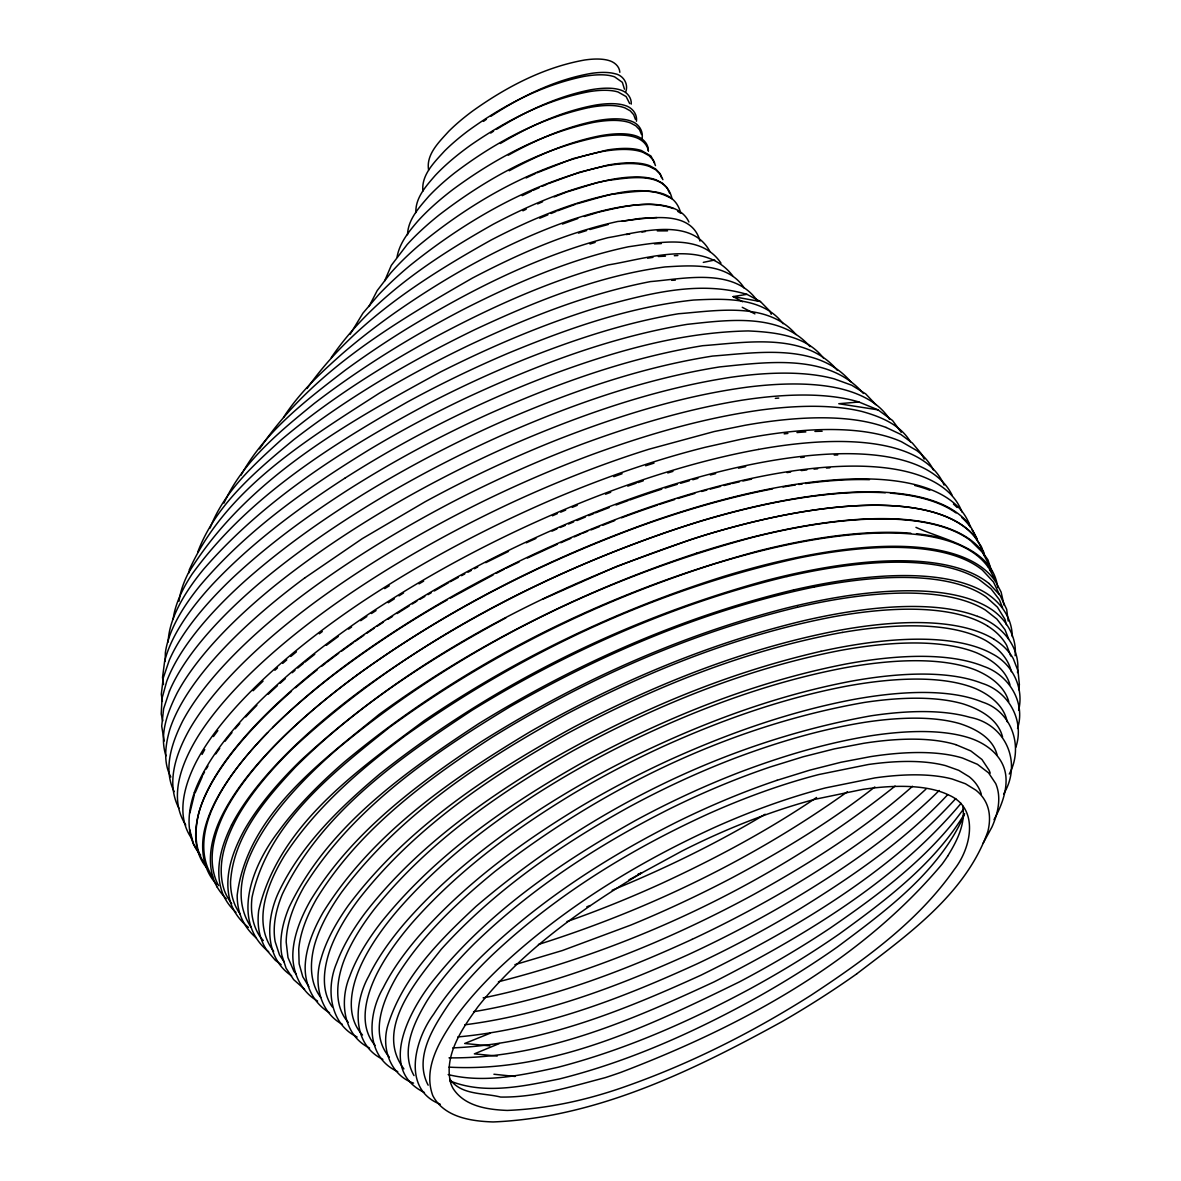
<?xml version="1.0" encoding="UTF-8"?>
<svg xmlns="http://www.w3.org/2000/svg" width="1181" height="1181" viewBox="0 0 1181 1181"><rect width="100%" height="100%" fill="white"/><g stroke="black" fill="none" stroke-linecap="round" stroke-linejoin="round"><path stroke-width="1.5" d="M407.548 234.724C407.932 219.445 419.314 207.266 428.777 196.312A156.999 53.839 -26.4 0 1 454.67 172.913C494.559 142.576 540.057 118.056 589.349 107.486M1015.143 655.676C1016.915 637.755 1007.098 620.556 992.763 610.282A415.343 142.443 -26.4 0 0 785.129 608.407C677.51 636.293 575.029 682.677 481.051 741.83C416.332 784.524 351.761 832.9 310.721 900.04A430.504 147.64 -26.4 0 0 292.814 955.488C292.844 973.572 301.554 991.996 317.615 1001.075M165.192 661.463L165.355 652.798A347.273 119.089 -26.4 0 1 200.475 585.112C247.449 529.738 307.636 487.502 369.122 449.769A390.04 133.763 -26.4 0 1 465.063 398.425C535.908 365.446 609.824 337.161 687.209 324.347C727.658 320.036 780.036 312.36 810.018 346.609M1017.505 672.594C1020.886 646.745 1000.986 624.35 977.602 616.364M1018.686 689.704L1019.38 684.64L1018.022 670.897L1013.313 658.703A397.259 136.228 -26.4 0 0 994.136 639.349M1015.749 747.47C1024.946 720.75 1008.707 691.608 982.134 683.341A373.905 128.227 -26.4 0 0 850.468 681.348C774.337 695.86 701.204 723.392 631.746 757.39A334.267 114.631 -26.4 0 0 540.027 809.413C490.381 841.876 443.082 878.856 404.123 923.852A410.973 140.938 -26.4 0 0 368.767 976.141C353.946 1002.507 351.244 1044.137 382.851 1059.372M1017.535 728.47C1025.905 702.4 1008.795 674.853 983.655 666.364A384.726 131.932 -26.4 0 0 845.965 664.002C752.474 682.205 663.264 718.506 579.886 764.018C506.088 805.87 434.667 855.561 381.183 922.287A415.992 142.665 -26.4 0 0 349.797 976.156C339.287 1000.986 343.066 1035.161 369.609 1048.078M397.096 256.941C399.503 243.109 408.67 231.786 417.572 221.408A172.101 59.02 -26.4 0 1 453.312 189.211C495.134 158.416 542.3 133.158 593.438 122.425A106.334 36.463 -26.4 0 1 630.521 122.957L635.88 125.865L639.556 129.733L641.534 134.531M1018.613 710.371C1024.148 688.139 1012.678 664.268 992.38 653.905A393.849 135.062 -26.4 0 0 821.002 651.322M625.709 91.97C628.838 83.925 623.184 75.126 614.858 73.709A86.361 29.614 -26.4 0 0 591.386 73.37C555.1 79.614 521.412 96.399 490.779 116.343M384.593 281.048L391.295 265.4L407.179 244.526A191.189 65.56 -26.4 0 1 439.111 215.001C486.705 178.375 541.223 148.171 600.642 136.612A112.549 38.604 -26.4 0 1 634.684 137.114C641.253 139.107 647.365 143.979 648.428 151.094M189.875 812.912L194.348 794.665M194.407 792.525C187.189 812.72 185.52 838.097 200.667 855.133M210.07 528.055C223.814 492.049 253.413 465.034 281.373 439.731C328.126 400.226 380.09 367.365 433.663 337.943C489.347 308.064 547.32 281.698 608.392 264.898C646.834 258.698 704.068 238.267 732.663 275.764M169.488 691.062L163.628 708.733L161.708 726.167L164.159 741.107M223.977 503.091C242.843 461.594 279.513 431.759 314.102 403.577C361.076 367.483 411.697 336.334 464.207 309.009C516.496 282.495 570.925 258.964 628.484 246.755C658.437 242.533 701.189 233.262 720.986 263.171M197.921 551.645C215.783 504.567 256.041 470.909 293.774 439.672C349.783 396.344 411.268 360.53 474.895 329.617C535.421 301.347 598.427 275.704 665.11 266.936C691.756 265.312 727.791 262.403 744.296 288.134M189.344 569.759C225.837 488.58 307.134 439.686 379.16 393.288A398.174 136.553 -26.4 0 1 469.566 344.985C527.464 317.748 587.488 293.715 650.539 281.58C684.773 278.746 734.479 267.142 757.656 301.273M231.565 825.106C221.054 846.29 213.746 871.504 223.061 894.46A437.354 149.987 -26.4 0 0 235.949 912.367M350.152 334.267L362.921 313.172L378.673 294.674A252.601 86.626 -26.4 0 1 409.955 265.548C467.13 219.607 533.015 181.697 605.203 166.019A127.518 43.727 -26.4 0 1 649.417 166.491L655.809 169.784L660.297 174.198L662.895 179.645M195.072 793.012L202.32 776.537M1009.268 774.042C1023.72 747.484 1012.235 711.567 982.489 702.105A361.504 123.975 -26.4 0 0 852.889 699.595C789.558 711.671 728.411 733.312 669.775 759.841A326.945 112.121 -26.4 0 0 579.192 807.435C520.363 843.086 464.177 884.539 418.591 936.43A405.659 139.122 -26.4 0 0 383.175 987.892C367.571 1014.464 364.885 1056.921 397.746 1071.639M368.989 306.514L377.197 290.6L390.409 273.342A217.776 74.683 -26.4 0 1 418.118 246.061C471.145 202.054 533.221 166.58 600.967 151.758A119.753 41.069 -26.4 0 1 643.099 152.379L649.151 155.7L653.27 160.129L655.47 165.606M964.419 814.654C939.19 871.977 886.104 910.492 837.418 946.941A360.958 123.784 -26.4 0 1 759.043 996.292C695.978 1031.412 629.473 1061.439 559.233 1078.991C523.774 1086.151 484.668 1095.008 449.843 1080.866M1003.643 793.972C1022.51 762.911 1005.813 724.115 969.867 717.31A347.864 119.296 -26.4 0 0 870.973 715.819C725.385 741.83 588.02 810.55 475.928 906.491C440.114 939.884 403.179 976.657 388.106 1024.532C380.799 1047.148 389.922 1074.931 413.557 1083.139M964.626 813.635C934.378 863.872 886.104 899.996 839.351 933.935A370.288 126.987 -26.4 0 1 751.027 988.29C689.645 1021.447 625.266 1049.82 557.609 1067.373C522.032 1075.182 484.299 1083.494 448.175 1074.577M983.212 843.072L991.907 827.113A297.937 102.171 -26.4 0 0 995.716 783.593L988.586 772.861L977.44 764.314L962.545 758.054A312.168 107.058 -26.4 0 0 870.471 756.652L841.049 762.247L809.812 770.145L777.098 780.287M202.054 754.393L204.726 749.581M241.042 475.22C265.194 431.257 306.337 400.079 345.398 370.081A389.996 133.748 -26.4 0 1 405.172 329.794C468.606 291.013 535.805 256.72 608.008 237.661C639.01 232.554 691.239 216.241 709.988 251.656M947.812 855.871C956.964 841.02 965.733 823.925 962.736 805.959M259.599 448.883C311.105 372.133 393.893 323.195 472.459 278.052C518.607 253.9 566.806 232.554 617.899 221.452C642.449 219.592 690.723 206.778 700.008 241.086M307.03 388.505C353.075 323.181 422.458 278.391 491.222 239.979C529.191 220.286 568.947 203.132 610.976 194.348C632.278 192.208 671.074 183.129 680.079 210.897M963.445 809.118C928.473 857.937 879.255 894.283 830.287 928.03A378.378 129.762 -26.4 0 1 739.262 981.957C649.092 1026.038 551.881 1072.732 449.046 1067.137M283.514 417.439C299.133 393.037 320.509 373.034 342.047 353.931A353.252 121.141 -26.4 0 1 394.882 312.803C449.149 274.878 507.579 242.267 570.172 220.242C596.065 211.724 622.83 204.475 650.273 204.224C664.578 204.756 682.219 207.502 688.922 222.028M331.256 357.607C371.306 299.044 432.394 258.609 493.274 224.228C529.088 205.346 566.688 188.99 606.458 180.619C626.771 178.213 664.918 170.034 671.827 197.921M961.054 803.331C894.962 881.956 804.541 935.455 714.195 981.839C630.964 1020.428 542.404 1058.944 449.016 1057.851M947.693 794.68C905.163 840.237 853.228 875.8 800.497 908.484A396.447 135.963 -26.4 0 1 696.834 963.962C621.014 998.535 541.489 1029.374 457.859 1036.933M955.769 798.563C885.47 875.756 793.632 929.506 700.82 975.255C622.431 1010.877 539.82 1044.299 452.751 1047.887M912.529 786.295C864.684 828.811 810.196 863.149 754.364 894.106A409.143 140.303 -26.4 0 1 652.37 943.545C598.811 966.147 543.6 985.308 486.616 997.222L483.162 997.827M925.948 789.115C884.79 827.084 838.377 858.853 790.399 887.507A405.541 139.078 -26.4 0 1 692.125 939.353M895.095 786.088C779.15 878.649 642.08 945.228 498.426 981.765M874.826 786.959C830.627 821.71 782.339 850.94 732.796 877.394A414.634 142.192 -26.4 0 1 630.551 925.181L562.392 950.528L514.886 964.67M856.683 973.897C907.495 934.939 965.674 894.194 987.892 831.394A284.149 97.447 -26.4 0 0 975.831 790.133L965.408 783.741L952.211 779.032A290.939 99.78 -26.4 0 0 874.973 777.895L825.46 787.919A284.149 97.447 -26.4 0 0 714.963 827.246C636.426 863.031 561.802 909.045 498.84 968.435A374.584 128.463 -26.4 0 0 455.777 1016.974C440.572 1039.369 422.518 1067.565 432.763 1095.569C444.012 1117.27 471.116 1121.241 493.156 1121.95C596.789 1117.698 693.026 1070.547 782.353 1021.447A374.598 128.463 -26.4 0 0 856.683 973.897M847.382 791.757C753.626 858.897 648.31 909.739 538.462 944.46M638.183 874.029L641.682 872.936C581.2 909.237 522.164 950.941 477.98 1006.699C462.347 1028.474 443.554 1054.913 450.714 1083.169A266.404 91.365 -26.4 0 0 453.179 1088.631C464.753 1106.449 487.709 1109.623 507.254 1110.435C548.368 1108.767 588.61 1099.718 627.259 1085.87C691.8 1063.003 753.242 1031.854 811.037 995.243C864.123 960.197 917.607 922.021 954.455 869.246C971.21 847.914 979.654 808.498 948.904 795.108A269.43 92.398 -26.4 0 0 862.912 789.351L815.17 799.257A265.445 91.04 -26.4 0 0 736.147 826.169A262.787 90.125 -26.4 0 0 681.954 851.058L628.897 879.919M483.457 121.392L486.365 119.311M304.89 577.863L362.257 538.654L425.204 501.718A420.864 144.333 -26.4 0 1 559.056 439.037C619.804 415.417 682.574 395.856 747.337 387.147A391.088 134.117 -26.4 0 1 839.794 388.534C859 393.17 878.59 401.909 889.514 419.211M357.503 674.661C449.858 607.772 552.723 555.838 660.415 518.607M364.132 688.051C456.486 621.162 559.366 569.212 667.058 531.981A432.615 148.363 -26.4 0 1 885.278 492.787M816.588 797.485C767.62 830.73 715.214 858.676 661.522 883.477A418.044 143.359 -26.4 0 1 567.013 921.549M490.735 133.054L493.525 131.194M345.162 477.995C297.405 508.952 251.273 543.142 212.196 584.728A356.072 122.115 -26.4 0 0 164.602 661.493L162.535 677.451L163.524 684.567M371.439 613.515L376.03 610.577M388.269 602.738L394.38 598.811M398.971 595.874L403.562 592.936M387.973 619.287L392.55 616.423M397.111 613.544L409.29 605.883M412.346 603.963L416.908 601.085M496.448 129.393C525.486 111.457 556.945 96.458 590.603 89.815A90.538 31.046 -26.4 0 1 621.295 90.258C627.17 92.236 631.702 97.713 631.245 104.105M384.696 588.61L389.228 585.835M500.286 143.521C530.018 125.954 562.023 111.073 596.228 104.961A95.056 32.596 -26.4 0 1 624.675 105.375C631.746 107.176 637.474 113.701 636.456 121.244M765.185 814.24C716.306 843.588 664.873 868.596 612.157 890.238M419.004 583.857L423.639 581.141M420.082 599.254L424.835 596.479M428.009 594.648L431.183 592.803M434.357 590.958L448.632 582.661M447.319 599.874C407.371 622.343 369.151 647.808 332.658 675.532A400.861 137.468 -26.4 0 0 272.649 727.658M450.463 598.103L493.067 575.014M505.926 617.84C430.046 658.585 356.706 705.987 295.457 767.03C265.563 799.094 233.484 836.015 230.546 881.823A436.498 149.692 -26.4 0 0 240.156 914.138M508.288 155.183C535.805 139.963 565.02 127.076 595.977 120.861A100.518 34.47 -26.4 0 1 631.82 121.392C638.744 123.872 643.32 130.899 642.139 138.266M450.212 581.746L458.302 577.406M461.535 575.678L464.768 573.936M468.001 572.209L471.234 570.467M474.467 568.74L477.7 566.998M509.203 170.773C537.783 155.272 568.031 142.089 600.066 135.8A106.334 36.463 -26.4 0 1 637.164 136.332C643.099 138.62 648.546 143.949 648.325 150.681M496.241 573.361L504.169 569.212M485.775 562.673L508.48 551.438M522.223 195.662L531.435 191.174M522.917 210.809L526.18 209.229M526.135 177.962L535.436 173.504M505.763 568.386L519.064 562.023M527.39 558.037L557.462 544.22M542.419 599.358L616.615 566.408L690.088 539.747A431.936 148.127 -26.4 0 1 972.864 534.624M526.283 542.832L535.953 538.433M552.058 531.125L556.901 528.926M552.457 515.802L557.402 513.573M692.125 939.353C622.328 971.417 549.623 999.067 473.566 1011.718M532.971 190.436L539.171 187.705M542.256 186.332L546.906 184.28M537.001 172.825L572.829 158.682L607.27 149.987A112.549 38.604 -26.4 0 1 641.327 150.489L650.893 155.995L654.599 162.948M537.635 203.914L542.581 201.759M560.813 542.758L570.881 538.359M574.232 536.897L580.949 533.974M539.761 218.219L547.866 214.853M551.114 213.495L555.971 211.473M560.178 527.494L565.212 525.412M568.578 524.01L573.612 521.928M576.963 520.541L585.348 517.057M588.714 515.654L593.748 513.573M499.342 1043.546L474.349 1053.865L497.186 1056.065M490.351 1033.154L464.664 1043.502L489.805 1045.849M548.456 183.601L579.177 172.323L607.595 165.133A119.768 41.069 -26.4 0 1 649.742 165.753L655.78 169.075L659.899 173.504L661.552 177.622M582.632 533.236L587.695 531.229M591.076 529.9L599.52 526.564M602.9 525.235L614.725 520.57M554.184 196.917L565.847 192.355M586.839 906.787L590.19 905.517M557.594 210.809L575.221 204.402M562.451 224.065L577.73 218.574M696.716 553.121C583.547 590.338 475.544 644.191 379.16 714.372C321.129 761.804 247.05 815.038 237.189 895.213A436.498 149.692 -26.4 0 0 256.144 937.832M567.441 191.824L597.217 182.597L611.847 179.394A127.533 43.741 -26.4 0 1 656.06 179.866L662.438 183.158L666.94 187.572L669.538 193.02M717.088 563.042C600.125 599.786 488.594 654.805 389.612 727.275C333.234 772.418 267.954 822.817 252.04 897.309A435.656 149.411 -26.4 0 0 260.056 936.74L263.304 940.563M578.439 233.115L586.632 230.546M589.91 229.527L608.274 224.479M589.983 244.009L595.165 242.4M576.815 203.811C606.768 195.795 642.774 181.623 671.915 198.792M584.344 216.492L597.424 212.55M797.455 607.241C689.32 633.237 586.426 678.972 491.99 737.387C425.249 780.626 358.758 830.066 316.552 898.874A427.448 146.592 -26.4 0 0 298.734 949.406L299.133 963.799L302.779 976.731L308.846 986.652M786.959 576.535C675.517 603.196 569.493 650.288 472.075 710.268C398.765 758.542 321.262 812.543 282.392 894.047A432.748 148.407 -26.4 0 0 275.188 941.759L279.454 954.853L284.208 961.998M793.588 589.924C682.146 616.571 576.121 663.663 478.718 723.643C405.393 771.916 327.89 825.918 289.02 907.421A432.748 148.407 -26.4 0 0 281.831 955.134L286.082 968.228L293.7 979.669L304.609 989.279M821.016 651.307C722.875 673.805 629.296 713.959 542.566 764.771C476.607 804.778 412.774 851.383 365.209 912.883A420.421 144.185 -26.4 0 0 336.747 962.84C325.72 988.364 329.676 1023.883 357.134 1037.021M599.062 212.049C623.066 206.395 649.151 200.061 673.259 208.535M813.886 587.075C706.829 609.263 604.908 652.34 510.281 706.563C432.246 753.818 353.075 807.73 304.093 886.665A430.504 147.64 -26.4 0 0 286.186 942.113L287.987 957.54L294.025 971.535L296.239 974.104M703.3 262.374L714.726 260.012M842.319 632.425C745.226 650.14 652.606 687.504 566.009 734.213C488.772 777.541 413.483 828.959 358.581 899.509A420.421 144.185 -26.4 0 0 330.134 949.45C323.756 967.697 320.494 990.047 332.23 1006.847M742.569 301.731L733.15 296.593L746.938 294.349L760.446 301.554L769.732 310.987L771.267 314.279M621.915 221.305L639.541 218.5L656.916 217.599M626.27 234.547L629.739 234M641.918 232.052L645.402 231.506M647.616 258.181L652.975 257.355M464.753 1024.813C542.492 1014.878 616.659 986.858 687.755 954.868A401.348 137.646 -26.4 0 0 781.542 906.299C836.251 874.294 889.323 838.584 935.116 794.503A327.905 112.461 -26.4 0 0 939.175 790.473M878 409.851L858.927 401.998L838.776 403.725L878 409.851L892.541 420.51L901.251 432.32M657.3 230.886L667.545 230.856M671.738 280.31L675.311 280.133M658.334 256.513L665.434 256.159M674.307 255.701L677.864 255.524M654.407 243.891L661.301 243.596M493.924 1074.238L515.123 1076.467M733.15 296.593L760.446 301.554M746.938 294.349C698.163 279.808 646.73 294.276 599.18 307.001C544.293 323.771 491.355 346.373 440.129 372.163C346.048 423.374 245.176 479.678 187.986 573.745A314.722 107.929 -26.4 0 0 179.054 601.188M915.954 527.361C946.04 541.075 992.129 547.792 997.783 587.518M955.916 744.68L970.812 750.939L981.942 759.486L989.073 770.219A297.937 102.171 -26.4 0 1 990.209 773.215M886.119 427.463L900.719 434.387L912.367 443.037L920.988 453.342A428.186 146.843 -26.4 0 1 924.162 459.099M742.259 307.311L754.91 313.895M424.451 1092.528C377.595 1070.001 409.364 1011.143 431.715 982.43C485.996 913.533 559.691 862.853 635.599 820.441A309.584 106.172 -26.4 0 1 739.956 772.153C782.516 756.061 826.316 742.923 871.298 735.704A331.521 113.686 -26.4 0 1 966.929 737.165C985.441 742.45 1003.761 755.648 1005.858 776.153A309.584 106.172 -26.4 0 1 993.989 819.658M440.247 1104.235C401.658 1089.34 414.487 1039.9 433.693 1014.154A383.943 131.667 -26.4 0 1 481.169 956.89C538.123 901.561 605.469 857.908 676.211 822.316A297.937 102.171 -26.4 0 1 777.098 780.287M329.573 1012.767C312.345 1002.743 303.591 982.282 305.377 962.781A427.448 146.592 -26.4 0 1 323.195 912.249C372.546 832.885 452.116 778.486 530.874 731.319C616.467 682.529 708.113 643.527 804.084 620.615A409.467 140.421 -26.4 0 1 977.558 616.393M342.372 1024.355C319.165 1011.807 313.496 981.854 321.188 958.263A424.437 145.558 -26.4 0 1 348.439 905.31C406.515 827.792 489.362 773.348 573.302 727.393C657.197 683.386 746.377 647.97 839.691 630.226A402.47 138.029 -26.4 0 1 994.181 639.32M677.746 211.369L680.743 213.259M291.633 975.86C263.57 957.26 266.005 917.903 279.306 890.873C302.011 843.869 340.527 807.051 379.913 773.85C493.909 683.504 627.48 618.327 767.665 580.107A424.88 145.706 -26.4 0 1 988.984 583.503M281.152 964.611L275.35 960.315L266.685 950.115A435.656 149.411 -26.4 0 1 258.683 910.684C278.583 824.899 357.799 770.189 424.392 720.528C516.407 658.201 617.678 609.632 723.717 576.417A427.537 146.621 -26.4 0 1 994.889 580.609M389.331 1057.187C369.003 1033.405 383.456 999.259 397.126 975.772C422.518 934.998 457.948 901.738 494.869 871.519C602.576 787.845 729.504 726.02 864.344 702.444A347.864 119.296 -26.4 0 1 963.238 703.935C979.699 709.205 998.093 718.963 1002.566 737.047M403.902 1068.879C373.757 1029.33 417.233 979.979 441.325 949.199C494.308 890.607 560.163 845.153 628.956 807.066A309.584 106.172 -26.4 0 1 733.327 758.778C775.873 742.687 819.673 729.548 864.654 722.329A331.521 113.686 -26.4 0 1 960.286 723.776C975.58 728.825 992.69 737.904 997.015 754.659M268.678 951.797C229.645 920.25 253.206 864.315 278.288 831.764A384.475 131.859 -26.4 0 1 344.498 761.878C464.768 661.714 608.82 591.061 759.693 550.612A431.154 147.861 -26.4 0 1 910.772 533.207M875.889 404.67L865.703 393.893L851.722 385.227L834.096 378.821A382.098 131.032 -26.4 0 0 731.142 377.256C656.916 388.579 585.407 413.173 516.599 442.683A417.454 143.167 -26.4 0 0 405.245 498.205C360.087 523.965 316.405 552.413 275.778 584.89A382.88 131.312 -26.4 0 0 177.268 692.745C167.628 711.892 158.977 734.434 165.975 755.87M989.043 583.473L1000.115 595.401L1006.67 609.322L1008.19 620.999M362.508 1034.999C344.07 1015.099 351.584 984.703 362.124 962.766A410.973 140.938 -26.4 0 1 397.495 910.477C436.453 865.481 483.752 828.501 533.399 796.038A334.267 114.631 -26.4 0 1 625.118 744C694.576 710.002 767.709 682.485 843.839 667.974A373.905 128.227 -26.4 0 1 975.491 669.967C989.781 675.975 1004.352 685.969 1008.766 701.632M850.748 381.743C817.296 342.475 757.715 352.735 712.63 356.057C640.619 367.38 571.294 391.546 504.567 420.392A407.386 139.712 -26.4 0 0 363.231 494.337C322.014 519.935 282.215 548.014 245.825 580.181A371.203 127.297 -26.4 0 0 166.698 681.393L162.004 698.488L161.221 714.003L162.771 720.912M348.247 1022.362C333.795 1006.123 336.452 981.869 343.154 962.781A415.992 142.665 -26.4 0 1 374.539 908.912C428.039 842.186 499.46 792.481 573.257 750.644C656.636 705.131 745.846 668.845 839.337 650.628A384.696 131.932 -26.4 0 1 977.012 652.99C991.095 659.234 1005.518 669.243 1009.962 684.759M375.233 1045.51C357.74 1025.507 366.066 995.893 376.547 974.517A405.659 139.107 -26.4 0 1 411.962 923.055C457.549 871.15 513.735 829.712 572.564 794.06A326.945 112.121 -26.4 0 1 663.146 746.466C721.783 719.938 782.929 698.296 846.26 686.22A361.519 123.975 -26.4 0 1 975.846 688.73C989.958 694.945 1004.057 705.751 1007.157 721.709M207.31 868.522C192.149 851.471 193.832 826.095 201.036 805.9A401.407 137.66 -26.4 0 1 291.441 691.313M449.843 1079.124C461.24 1095.378 483.531 1092.72 500.626 1097.06C536.469 1097.592 570.822 1086.609 605.13 1077.677A266.404 91.306 -26.4 0 0 620.63 1072.451C740.103 1026.894 858.602 963.371 942.025 864.226A287.278 98.554 -26.4 0 0 947.841 855.856M863.385 393.45C828.634 353.001 767.074 362.139 719.76 366.907C643.66 379.042 570.467 404.994 500.183 436.055A412.863 141.587 -26.4 0 0 387.545 493.983C342.667 520.437 299.339 549.652 259.421 583.207A377.492 129.452 -26.4 0 0 169.488 691.062M273.667 951.266C251.538 922.331 267.792 882.93 284.577 855.457C315.74 807.553 359.762 769.85 405.113 735.837C522.976 651.838 657.108 589.068 798.725 558.023A425.057 145.765 -26.4 0 1 982.415 570.083L993.487 582.026L999.318 594.397M823.319 357.946C805.988 335.404 774.692 332.156 748.282 330.931C682.323 332.245 618.357 350.211 556.827 372.724A395.133 135.505 -26.4 0 0 345.177 478.01M837.314 370.288C805.102 331.684 746.422 342.534 702.71 345.693C628.646 357.754 557.491 383.353 489.141 413.778A401.732 137.764 -26.4 0 0 347.657 490.1C307.03 516.245 267.851 544.869 232.568 577.967A363.837 124.773 -26.4 0 0 169.296 660.149L163.258 677.968L161.31 694.207L162.388 701.44M796.009 334.548C767.635 301.17 716.705 310.839 678.588 313.733C626.181 322.398 575.487 339.139 526.209 358.67A394.513 135.298 -26.4 0 0 429.899 402.854C347.14 446.861 265.518 497.895 203.545 569.316A337.825 115.856 -26.4 0 0 168.16 642.036M204.815 863.724C193.964 849.095 194.703 829.313 198.925 812.41A400.861 137.468 -26.4 0 1 325.986 662.142C413.63 595.445 512.037 543.6 614.858 504.523A430.032 147.477 -26.4 0 1 952.314 495.651M216.787 884.599C202.01 868.906 199.855 845.817 205.568 825.785A400.861 137.468 -26.4 0 1 267.674 732.692M973.041 534.521L981.322 546.567L983.596 553.52M979.684 547.895L987.966 559.942L991.937 572.106M910.403 441.768C900.143 424.51 880.229 416.48 861.717 411.416A406.618 139.447 -26.4 0 0 761.73 409.896C703.817 417.912 647.424 434.372 592.596 454.375A426.621 146.311 -26.4 0 0 482.926 501.453C424.496 530.254 368.073 563.293 315.504 601.808A395.163 135.52 -26.4 0 0 189.993 728.559C176.545 752.194 165.355 782.442 179.01 808.468M428.142 1085.177C413.498 1057.453 433.767 1026.451 449.149 1003.599A374.584 128.463 -26.4 0 1 492.211 955.06C555.159 895.685 629.783 849.656 708.32 813.871A284.149 97.447 -26.4 0 1 818.817 774.544L868.345 764.506A290.939 99.78 -26.4 0 1 945.582 765.642L958.78 770.352L969.202 776.758A284.149 97.447 -26.4 0 1 981.352 794.4M783.092 323.712C762.852 296.682 723.82 298.542 693.527 300.048C629.193 306.898 567.589 328.643 508.14 353.252A395.384 135.594 -26.4 0 0 407.356 402.027C327.58 447.466 246.637 498.574 192.075 574.128A326.679 112.033 -26.4 0 0 173.208 618.829M192.296 839.322C175.142 816.145 184.384 784.848 196.4 761.524A399.96 137.158 -26.4 0 1 361.74 602.103C421.469 562.422 484.978 528.63 550.774 500.198A429.412 147.271 -26.4 0 1 705.278 447.274L740.856 439.302A419.535 143.875 -26.4 0 1 901.428 441.709L916.574 450.448A429.412 147.271 -26.4 0 1 933.359 469.89M198.925 852.697L193.566 844.194L189.624 829.475M320.73 997.473C309.496 982.385 309.821 962.294 314.559 944.889A424.437 145.558 -26.4 0 1 341.826 891.935C399.887 814.403 482.734 759.973 566.673 714.003C650.569 670.011 739.749 634.581 833.063 616.836A402.441 138.015 -26.4 0 1 987.537 625.96M977.233 538.994L969.896 525.309A432.925 148.466 -26.4 0 0 699.949 521.249C551.675 568.356 408.596 640.914 293.936 747.293A392.55 134.619 -26.4 0 0 237.691 816.662C225.66 838.746 216.093 864.994 224.228 890.075A437.575 150.061 -26.4 0 0 231.697 903.716M185.742 825.061C167.672 796.895 182.332 761.834 198.098 736.191A397.982 136.479 -26.4 0 1 347.731 595.194C399.518 559.971 454.405 529.442 511.137 502.929A428.186 146.843 -26.4 0 1 649.019 449.208L714.136 431.552L744.827 425.322A413.69 141.868 -26.4 0 1 886.119 427.463M988.408 567.16L994.461 578.69M995.037 580.535L1001.104 592.065L1004.057 605.115M250.859 926.893C227.756 891.655 250.283 848.504 271.66 818.389A384.475 131.859 -26.4 0 1 337.869 748.503C458.125 648.339 602.192 577.686 753.065 537.237A431.065 147.832 -26.4 0 1 970.546 540.544L982.4 552.265L989.471 565.463L990.475 570.674M170.846 776.995C162.993 762.409 165.37 744.798 169.798 729.518A388.549 133.246 -26.4 0 1 304.831 577.849M414.014 1075.596C400.019 1051.046 414.014 1022.495 427.064 1000.765A383.943 131.667 -26.4 0 1 474.526 943.501C531.494 888.186 598.841 844.518 669.568 808.926A297.937 102.171 -26.4 0 1 770.455 766.912L803.169 756.77L834.421 748.872L863.828 743.277A312.168 107.058 -26.4 0 1 955.916 744.68M217.289 887.374C206.409 868.02 209.819 844.681 217.747 824.928A399.606 137.04 -26.4 0 1 354.994 676.61C441.34 613.692 537.148 564.267 637.238 527.213A431.685 148.038 -26.4 0 1 772.536 488.904M1002.566 607.713L999.436 599.786L991.021 588.817L979.005 579.472A420.731 144.289 -26.4 0 0 786.93 576.564M1008.648 638.995L1005.016 629.724L996.867 619.036L985.471 610.09A409.305 140.377 -26.4 0 0 797.441 607.255M1010.803 656.001L1006.67 645.328A397.259 136.228 -26.4 0 0 987.508 625.974M174.168 791.639C162.786 768.772 171.983 742.45 182.627 721.148A391.885 134.398 -26.4 0 1 299.073 598.014C347.347 561.462 399.148 529.811 452.795 501.792A424.127 145.455 -26.4 0 1 581.229 444.484C633.356 425.19 686.84 409.172 741.771 400.241A399.562 137.026 -26.4 0 1 858.912 401.998M635.422 119.414L633.68 114.69L630.27 110.866L625.177 108.017A100.518 34.47 -26.4 0 0 589.349 107.486M629.68 103.588L626.107 96.547L618.047 92A95.056 32.596 -26.4 0 0 589.599 91.587C546.7 99.558 507.048 120.093 471.367 144.643A144.481 49.543 -26.4 0 0 435.199 175.497C426.179 185.919 415.269 197.847 415.874 212.565M1006.345 624.66L1004.972 619.361L997.428 607.152L986.135 596.907A415.535 142.502 -26.4 0 0 813.857 587.119M969.099 523.301L969.955 526.785M1011.32 671.679C1008.294 657.965 997.458 647.498 985.751 640.53A393.996 135.121 -26.4 0 0 842.289 632.455M619.833 72.292C619.479 66.033 613.943 61.722 608.23 60.334A86.361 29.614 -26.4 0 0 584.757 59.995C543.806 67.243 506.014 87.143 472.459 111.147A128.198 43.963 -26.4 0 0 448.78 131.268C439.273 141.809 425.854 154.431 428.614 170.02M984.526 555.779L983.862 552.383L976.525 538.684A432.999 148.496 -26.4 0 0 706.578 534.624C558.318 581.746 415.24 654.289 300.565 760.667A392.55 134.619 -26.4 0 0 244.334 830.036C232.288 852.121 222.737 878.369 230.871 903.45A437.575 150.061 -26.4 0 0 248.438 927.395M1012.235 636.544C1012.22 618.327 1000.779 602.192 985.648 592.847A420.835 144.318 -26.4 0 0 793.573 589.939M624.469 89.21L622.357 82.33L614.651 76.883A90.538 31.046 -26.4 0 0 583.975 76.425C541.71 85.091 502.634 105.714 467.971 130.943A135.712 46.531 -26.4 0 0 444.573 150.991C434.549 162.033 421.159 174.847 422.901 191.101M775.327 398.351A391.088 134.117 -26.4 0 1 778.751 398.1M784.184 433.87A413.66 141.868 -26.4 0 1 787.875 433.457M796.968 432.571A413.66 141.868 -26.4 0 1 805.826 431.906M814.934 431.434A413.66 141.868 -26.4 0 1 822.138 431.227M613.84 476.681A428.186 146.843 -26.4 0 1 622.092 473.743M645.653 465.772A428.186 146.843 -26.4 0 1 653.994 463.114M213.451 736.545A397.982 136.479 -26.4 0 1 217.835 730.626M253.133 690.752A397.982 136.479 -26.4 0 1 263.038 681.142M274.893 670.247A397.982 136.479 -26.4 0 1 277.461 667.959M282.717 663.368A397.982 136.479 -26.4 0 1 286.747 659.913M290.836 656.459A397.982 136.479 -26.4 0 1 296.387 651.868M319.313 633.798A397.982 136.479 -26.4 0 1 322.28 631.555M560.709 512.17A429.412 147.256 -26.4 0 1 565.655 510.089M572.268 507.343A429.412 147.256 -26.4 0 1 577.229 505.306M605.558 494.204A429.412 147.256 -26.4 0 1 610.695 492.285M627.761 486.129A429.412 147.256 -26.4 0 1 636.219 483.177M637.991 482.571A429.412 147.256 -26.4 0 1 643.276 480.785M667.767 472.946A429.412 147.256 -26.4 0 1 672.949 471.381M202.97 774.913A399.96 137.173 -26.4 0 1 204.549 771.99M206.203 769.038A399.96 137.173 -26.4 0 1 207.959 766.056M215.783 753.891A399.96 137.173 -26.4 0 1 219.74 748.311M225.054 741.24A399.96 137.173 -26.4 0 1 231.948 732.648M235.226 728.766A399.96 137.173 -26.4 0 1 239.758 723.525M245.737 716.941A399.96 137.173 -26.4 0 1 256.868 705.337M268.161 694.295A399.96 137.173 -26.4 0 1 277.461 685.674M280.074 683.327A399.96 137.173 -26.4 0 1 285.374 678.617M292.179 672.742A399.96 137.173 -26.4 0 1 294.97 670.38M297.774 668.018A399.96 137.173 -26.4 0 1 303.487 663.309M304.919 662.142A399.96 137.173 -26.4 0 1 314.766 654.289M326.399 645.313A399.96 137.173 -26.4 0 1 338.268 636.5M348.587 629.104A399.96 137.173 -26.4 0 1 351.584 626.993M360.677 620.689A399.96 137.173 -26.4 0 1 366.833 616.512M194.304 792.554A401.407 137.66 -26.4 0 1 376.739 608.776C443.037 565.714 513.72 529.531 587.105 500.198A430.179 147.522 -26.4 0 1 758.409 449.444M758.423 449.43A424.82 145.691 -26.4 0 1 920.442 458.937A430.179 147.522 -26.4 0 1 944.091 485.096M738.494 468.178A424.643 145.632 -26.4 0 1 745.669 466.628M800.703 457.549A424.643 145.632 -26.4 0 1 804.305 457.15M834.229 455.039A424.643 145.632 -26.4 0 1 837.728 454.951M595.46 512.894A430.179 147.522 -26.4 0 1 609.189 507.579M616.039 505.01A430.179 147.522 -26.4 0 1 627.982 500.641M629.68 500.035A430.179 147.522 -26.4 0 1 661.744 489.155M665.08 488.093A430.179 147.522 -26.4 0 1 677.274 484.313M680.743 483.265A430.179 147.522 -26.4 0 1 689.364 480.741M692.804 479.752A430.179 147.522 -26.4 0 1 697.927 478.32M710.312 474.983A430.179 147.522 -26.4 0 1 715.627 473.625M295.56 687.741A401.407 137.66 -26.4 0 1 317.29 669.745M321.512 666.394A401.407 137.66 -26.4 0 1 325.794 663.072M327.211 661.98A401.407 137.66 -26.4 0 1 338.696 653.285M341.634 651.115A401.407 137.66 -26.4 0 1 353.577 642.479M355.023 641.46A401.407 137.66 -26.4 0 1 363.792 635.319M366.76 633.282A401.407 137.66 -26.4 0 1 374.259 628.203M377.285 626.181A401.407 137.66 -26.4 0 1 383.367 622.151M621.501 517.824A430.032 147.477 -26.4 0 1 657.566 505.055M659.264 504.494A430.032 147.477 -26.4 0 1 674.602 499.548M677.983 498.485A430.032 147.477 -26.4 0 1 694.782 493.451M701.662 491.488A430.032 147.477 -26.4 0 1 706.858 490.041M710.298 489.111A430.032 147.477 -26.4 0 1 720.587 486.41M723.983 485.539A430.032 147.477 -26.4 0 1 730.729 483.87M732.412 483.472A430.032 147.477 -26.4 0 1 739.424 481.818M742.908 481.021A430.032 147.477 -26.4 0 1 751.559 479.132M787.018 472.592A430.032 147.477 -26.4 0 1 790.606 472.046M801.308 470.584A430.032 147.477 -26.4 0 1 806.815 469.92M814.049 469.123A430.032 147.477 -26.4 0 1 817.621 468.783M826.405 468.06A430.032 147.477 -26.4 0 1 829.859 467.824M212.61 876.966A439.081 150.578 -26.4 0 1 210.72 873.97C199.707 854.66 203.221 831.291 211.119 811.554A399.606 137.04 -26.4 0 1 348.365 663.235C434.697 600.317 530.505 550.892 630.61 513.838A431.641 148.038 -26.4 0 1 962.013 512.067M783.003 487A431.685 148.038 -26.4 0 1 795.3 484.992M798.769 484.476A431.685 148.038 -26.4 0 1 802.194 483.974M805.604 483.516A431.685 148.038 -26.4 0 1 869.452 479.678M914.803 485.465A431.685 148.038 -26.4 0 1 929.772 490.233M953.451 504.066A431.685 148.038 -26.4 0 1 957.068 507.49M226.235 898.667A439.081 150.578 -26.4 0 1 217.348 887.344M218.633 885.617A437.354 149.987 -26.4 0 1 216.374 881.115C207.162 858.115 214.396 832.93 224.936 811.731A397.613 136.361 -26.4 0 1 357.548 674.676M660.4 518.651A432.571 148.348 -26.4 0 1 969.025 523.345M890.43 493.141A432.615 148.363 -26.4 0 1 956.064 512.938M961.777 517.499A432.615 148.363 -26.4 0 1 969.926 526.49M971.815 529.295A432.615 148.363 -26.4 0 1 975.668 536.72M231.491 825.135A397.613 136.361 -26.4 0 1 364.176 688.051M696.716 553.151A432.054 148.171 -26.4 0 1 979.521 547.984M916.456 533.738A431.154 147.861 -26.4 0 1 942.231 538.256M717.029 563.13A427.36 146.562 -26.4 0 1 988.231 567.249M188.547 573.331A301.819 103.5 -26.4 0 1 189.639 569.655"/></g></svg>
